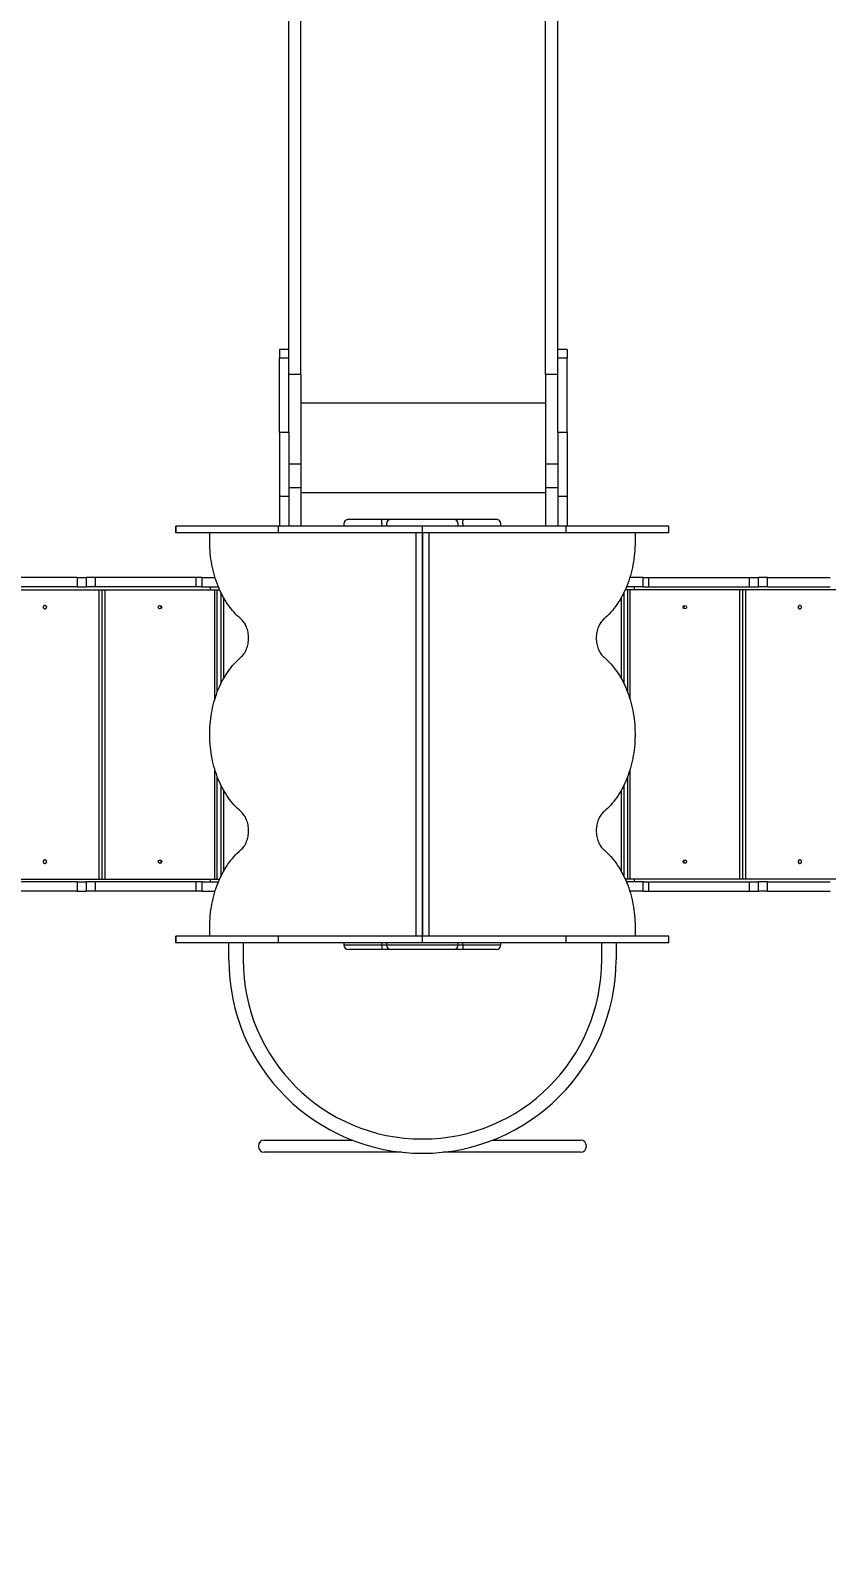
# Model space of a CAD drawing. Header units: millimetres. Extents: x -8113 to 7554, y -5964 to 7452.
# Drawn here: x -560 to 1215, y 543 to 3963 of the extents above; entities that cross this region are included whole.
import ezdxf

# ---------------------------------------------------------------- set-up
doc = ezdxf.new("R2010")
doc.units = ezdxf.units.MM
for name, color, linetype in [('DIKOM_ОБЪЕКТ', 7, 'Continuous'), ('DIKOM_РАЗМЕР_ЗОНА', 7, 'Continuous'), ('DIKOM_РАЗМЕР_ОБЪЕКТА', 7, 'Continuous')]:
    doc.layers.add(name, color=color, linetype=linetype)
doc.styles.add('style1', font='arial.ttf', dxfattribs={"width": 0.8})
doc.dimstyles.new('1-50', dxfattribs={"dimtxt": 300, "dimasz": 200, "dimexe": 100, "dimexo": 0, "dimgap": 100, "dimtad": 1, "dimtxsty": 'style1', "dimcen": 200, "dimclrd": 7, "dimclre": 7, "dimclrt": 7, "dimadec": 1, "dimazin": 2, "dimtfac": 1, "dimtmove": 0, "dimatfit": 2, "dimfxl": 0, "dimlwd": 25, "dimlwe": 18, "dimarcsym": 0})

# ---------------------------------------------------------------- blocks, each defined once
blk = doc.blocks.new('*D0')
at = {"layer": 'Defpoints', "color": 0, "transparency": 16777216}
for p in [(6054.1, 1970.8), (-4445.9, 381.6), (6054.1, -5178.4)]:
    blk.add_point(p, dxfattribs=at)
at = {"layer": 'DIKOM_РАЗМЕР_ОБЪЕКТА', "color": 7, "lineweight": 18, "transparency": 16777216}
for p, q in [((6054.1, 1970.8), (6054.1, -5278.4)), ((-4445.9, 381.6), (-4445.9, -5278.4))]:
    blk.add_line(p, q, dxfattribs=at)
at = {"layer": 'DIKOM_РАЗМЕР_ОБЪЕКТА', "color": 7, "lineweight": 25, "transparency": 16777216}
blk.add_line((-4245.9, -5178.4), (5854.1, -5178.4), dxfattribs=at)
at = {"layer": 'DIKOM_РАЗМЕР_ОБЪЕКТА', "color": 7, "transparency": 16777216}
for points in [[(-4245.9, -5145), (-4245.9, -5211.7), (-4445.9, -5178.4)], [(5854.1, -5145), (5854.1, -5211.7), (6054.1, -5178.4)]]:
    blk.add_solid(points, dxfattribs=at)
at = {"layer": 'DIKOM_РАЗМЕР_ОБЪЕКТА', "color": 7, "transparency": 16777216, "insert": (804.1, -4925.2), "char_height": 300, "attachment_point": 5, "style": 'style1'}
blk.add_mtext('10500', dxfattribs=at)
blk = doc.blocks.new('*D1')
at = {"layer": 'Defpoints', "color": 0, "transparency": 16777216}
for p in [(1.1, 5452.2), (-6929.6, -2947.8), (-2475.9, -2947.8)]:
    blk.add_point(p, dxfattribs=at)
at = {"layer": 'DIKOM_РАЗМЕР_ОБЪЕКТА', "color": 7, "lineweight": 18, "transparency": 16777216}
for p, q in [((1.1, 5452.2), (-7029.6, 5452.2)), ((-2475.9, -2947.8), (-7029.6, -2947.8))]:
    blk.add_line(p, q, dxfattribs=at)
at = {"layer": 'DIKOM_РАЗМЕР_ОБЪЕКТА', "color": 7, "lineweight": 25, "transparency": 16777216}
blk.add_line((-6929.6, 5252.2), (-6929.6, -2747.8), dxfattribs=at)
at = {"layer": 'DIKOM_РАЗМЕР_ОБЪЕКТА', "color": 7, "transparency": 16777216}
for points in [[(-6963, 5252.2), (-6896.3, 5252.2), (-6929.6, 5452.2)], [(-6963, -2747.8), (-6896.3, -2747.8), (-6929.6, -2947.8)]]:
    blk.add_solid(points, dxfattribs=at)
at = {"layer": 'DIKOM_РАЗМЕР_ОБЪЕКТА', "color": 7, "transparency": 16777216, "insert": (-7182.8, 1252.2), "char_height": 300, "attachment_point": 5, "rotation": 90, "style": 'style1'}
blk.add_mtext('8400', dxfattribs=at)
blk = doc.blocks.new('*D2')
at = {"layer": 'Defpoints', "color": 0, "transparency": 16777216}
for p in [(7554.1, 1504.9), (-6445.9, -5.3), (7554.1, -5864.3)]:
    blk.add_point(p, dxfattribs=at)
at = {"layer": 'DIKOM_РАЗМЕР_ЗОНА', "color": 7, "lineweight": 18, "transparency": 16777216}
for p, q in [((7554.1, 1504.9), (7554.1, -5964.3)), ((-6445.9, -5.3), (-6445.9, -5964.3))]:
    blk.add_line(p, q, dxfattribs=at)
at = {"layer": 'DIKOM_РАЗМЕР_ЗОНА', "color": 7, "lineweight": 25, "transparency": 16777216}
blk.add_line((-6245.9, -5864.3), (7354.1, -5864.3), dxfattribs=at)
at = {"layer": 'DIKOM_РАЗМЕР_ЗОНА', "color": 7, "transparency": 16777216}
for points in [[(-6245.9, -5830.9), (-6245.9, -5897.6), (-6445.9, -5864.3)], [(7354.1, -5830.9), (7354.1, -5897.6), (7554.1, -5864.3)]]:
    blk.add_solid(points, dxfattribs=at)
at = {"layer": 'DIKOM_РАЗМЕР_ЗОНА', "color": 7, "transparency": 16777216, "insert": (554.1, -5611.1), "char_height": 300, "attachment_point": 5, "style": 'style1'}
blk.add_mtext('14000', dxfattribs=at)
blk = doc.blocks.new('*D3')
at = {"layer": 'Defpoints', "color": 0, "transparency": 16777216}
for p in [(316.1, 7452.2), (-7663, -4447.8), (-3035.9, -4447.8)]:
    blk.add_point(p, dxfattribs=at)
at = {"layer": 'DIKOM_РАЗМЕР_ЗОНА', "color": 7, "lineweight": 18, "transparency": 16777216}
for p, q in [((316.1, 7452.2), (-7763, 7452.2)), ((-3035.9, -4447.8), (-7763, -4447.8))]:
    blk.add_line(p, q, dxfattribs=at)
at = {"layer": 'DIKOM_РАЗМЕР_ЗОНА', "color": 7, "lineweight": 25, "transparency": 16777216}
blk.add_line((-7663, 7252.2), (-7663, -4247.8), dxfattribs=at)
at = {"layer": 'DIKOM_РАЗМЕР_ЗОНА', "color": 7, "transparency": 16777216}
for points in [[(-7696.3, 7252.2), (-7629.7, 7252.2), (-7663, 7452.2)], [(-7696.3, -4247.8), (-7629.7, -4247.8), (-7663, -4447.8)]]:
    blk.add_solid(points, dxfattribs=at)
at = {"layer": 'DIKOM_РАЗМЕР_ЗОНА', "color": 7, "transparency": 16777216, "insert": (-7916.2, 1502.2), "char_height": 300, "attachment_point": 5, "rotation": 90, "style": 'style1'}
blk.add_mtext('11900', dxfattribs=at)

msp = doc.modelspace()

# ---------------------------------------------------------------- linework, layer by layer
at = {"layer": 'DIKOM_ОБЪЕКТ', "color": 7, "linetype": 'Continuous', "lineweight": 15}
for p, q in [((16.08, 3232.753), (16.08, 4836.09)), ((43.08, 3196.017), (43.08, 4836.09)), ((589.08, 3196.017), (589.08, 4836.09)), ((616.08, 3232.753), (616.08, 4836.09)), ((16.08, 3251.614), (-4.92, 3251.614)), ((-4.92, 3251.614), (-4.92, 3232.753)), ((637.08, 3251.614), (616.08, 3251.614)), ((637.08, 3251.614), (637.08, 3232.753)), ((16.08, 3232.753), (-4.92, 3232.753)), ((-4.92, 3066.619), (-4.92, 3232.753)), ((16.08, 3066.619), (16.08, 3232.753)), ((637.08, 3232.753), (616.08, 3232.753)), ((616.08, 3066.619), (616.08, 3232.753)), ((637.08, 3066.619), (637.08, 3232.753)), ((43.08, 3196.017), (16.08, 3196.017)), ((43.08, 3196.017), (43.08, 2995.472)), ((616.08, 3196.017), (589.08, 3196.017)), ((589.08, 3196.017), (589.08, 2995.472)), ((43.08, 3133.037), (589.08, 3133.037)), ((16.08, 3066.619), (-4.92, 3066.619)), ((-4.92, 3066.619), (-4.92, 2923.87)), ((16.08, 3066.619), (16.08, 2923.87)), ((637.08, 3066.619), (616.08, 3066.619)), ((616.08, 3066.619), (616.08, 2923.87)), ((637.08, 3066.619), (637.08, 2923.87)), ((43.08, 2995.472), (16.08, 2995.472)), ((43.08, 2995.472), (43.08, 2942.707)), ((616.08, 2995.472), (589.08, 2995.472)), ((589.08, 2995.472), (589.08, 2942.707)), ((43.08, 2942.707), (16.08, 2942.707)), ((43.08, 2942.707), (43.08, 2857.707)), ((616.08, 2942.707), (589.08, 2942.707)), ((589.08, 2942.707), (589.08, 2857.707)), ((16.08, 2923.87), (-4.92, 2923.87)), ((-4.92, 2923.87), (-4.92, 2857.707)), ((16.08, 2923.87), (16.08, 2857.707)), ((43.08, 2932.492), (589.08, 2932.492)), ((637.08, 2923.87), (616.08, 2923.87)), ((616.08, 2923.87), (616.08, 2857.707)), ((637.08, 2923.87), (637.08, 2857.707)), ((-235.828, 2857.707), (-235.828, 2842.707)), ((-235.826, 2857.707), (-235.828, 2857.707)), ((-235.826, 2842.707), (-235.828, 2842.707)), ((-235.826, 2842.707), (-235.826, 2857.707)), ((-6.728, 2857.707), (-235.826, 2857.707)), ((-6.728, 2842.707), (-235.826, 2842.707)), ((-160.389, 2822.707), (-160.389, 2842.707)), ((-6.728, 2842.707), (-6.728, 2857.707)), ((314.08, 2857.707), (-6.728, 2857.707)), ((314.08, 2842.707), (-6.728, 2842.707)), ((139.08, 2862.707), (139.08, 2857.707)), ((149.08, 2872.707), (223.083, 2872.707)), ((223.083, 2872.707), (244.227, 2872.707)), ((223.655, 2862.707), (223.655, 2857.707)), ((234.08, 2862.707), (234.08, 2857.707)), ((244.08, 2872.707), (384.08, 2872.707)), ((244.08, 2872.707), (244.195, 2872.707)), ((244.195, 2872.707), (244.227, 2872.707)), ((299.231, 2842.707), (299.231, 1942.707)), ((314.08, 2842.707), (314.08, 2857.707)), ((634.888, 2857.707), (314.08, 2857.707)), ((314.08, 1942.707), (314.08, 2842.707)), ((314.08, 2842.707), (314.08, 1942.707)), ((634.888, 2842.707), (314.08, 2842.707)), ((328.929, 1942.707), (328.929, 2842.707)), ((383.933, 2872.707), (405.077, 2872.707)), ((383.933, 2872.707), (383.965, 2872.707)), ((383.965, 2872.707), (384.08, 2872.707)), ((394.08, 2857.707), (394.08, 2862.707)), ((404.505, 2862.707), (404.505, 2857.707)), ((405.077, 2872.707), (479.08, 2872.707)), ((489.08, 2857.707), (489.08, 2862.707)), ((634.888, 2842.707), (634.888, 2857.707)), ((863.986, 2857.707), (634.888, 2857.707)), ((863.986, 2842.707), (634.888, 2842.707)), ((788.549, 2842.707), (788.549, 2822.707)), ((863.986, 2842.707), (863.986, 2857.707)), ((863.987, 2857.707), (863.986, 2857.707)), ((863.987, 2842.707), (863.986, 2842.707)), ((863.987, 2842.707), (863.987, 2857.707)), ((-455.92, 2742.707), (-595.92, 2742.707)), ((-455.92, 2742.707), (-455.92, 2721.707)), ((-455.92, 2742.707), (-435.92, 2742.707)), ((-435.92, 2742.707), (-435.92, 2721.707)), ((-435.92, 2742.707), (-435.92, 2721.707)), ((-415.92, 2742.707), (-435.92, 2742.707)), ((-415.92, 2742.707), (-415.92, 2721.707)), ((-191.436, 2742.707), (-415.92, 2742.707)), ((-191.436, 2742.707), (-191.436, 2721.707)), ((-178.208, 2742.707), (-191.436, 2742.707)), ((-178.208, 2742.707), (-178.208, 2721.707)), ((-178.208, 2742.707), (-148.582, 2742.707)), ((806.368, 2742.707), (776.742, 2742.707)), ((806.368, 2721.707), (806.368, 2742.707)), ((806.368, 2742.707), (819.596, 2742.707)), ((819.596, 2721.707), (819.596, 2742.707)), ((819.596, 2742.707), (1044.08, 2742.707)), ((1044.08, 2721.707), (1044.08, 2742.707)), ((1044.08, 2742.707), (1064.08, 2742.707)), ((1064.08, 2721.707), (1064.08, 2742.707)), ((1084.08, 2742.707), (1064.08, 2742.707)), ((1064.08, 2721.707), (1064.08, 2742.707)), ((1084.08, 2721.707), (1084.08, 2742.707)), ((1084.08, 2742.707), (1224.08, 2742.707)), ((-1620.92, 2715.707), (-159.222, 2715.707)), ((-455.92, 2721.707), (-595.92, 2721.707)), ((-455.92, 2721.707), (-435.92, 2721.707)), ((-415.92, 2721.707), (-435.92, 2721.707)), ((-191.436, 2721.707), (-415.92, 2721.707)), ((-406.871, 2069.707), (-406.871, 2715.707)), ((-400.328, 2069.707), (-400.328, 2715.707)), ((-394.144, 2715.707), (-394.144, 2069.707)), ((-178.208, 2721.707), (-191.436, 2721.707)), ((-178.208, 2721.707), (-141.031, 2721.707)), ((-159.222, 2721.707), (-159.222, 2715.707)), ((-159.222, 2715.707), (-138.447, 2715.707)), ((-148.674, 2472.408), (-148.674, 2715.707)), ((-143.558, 2487.336), (-143.558, 2715.707)), ((-135.92, 2710.261), (-135.92, 2505.154)), ((764.08, 2505.154), (764.08, 2710.261)), ((787.382, 2715.707), (766.607, 2715.707)), ((806.368, 2721.707), (769.191, 2721.707)), ((771.717, 2715.707), (771.717, 2487.336)), ((776.834, 2715.707), (776.834, 2472.408)), ((787.382, 2715.707), (787.382, 2721.707)), ((2249.08, 2715.707), (787.382, 2715.707)), ((806.368, 2721.707), (819.596, 2721.707)), ((819.596, 2721.707), (1044.08, 2721.707)), ((1022.304, 2069.707), (1022.304, 2715.707)), ((1028.488, 2715.707), (1028.488, 2069.707)), ((1035.031, 2715.707), (1035.031, 2069.707)), ((1044.08, 2721.707), (1064.08, 2721.707)), ((1084.08, 2721.707), (1064.08, 2721.707)), ((1084.08, 2721.707), (1224.08, 2721.707)), ((-129.92, 2698.695), (-129.92, 2516.719)), ((758.08, 2516.719), (758.08, 2698.695)), ((-148.674, 2069.707), (-148.674, 2313.006)), ((-143.558, 2069.707), (-143.558, 2298.079)), ((771.717, 2298.079), (771.717, 2069.707)), ((776.834, 2313.006), (776.834, 2069.707)), ((-135.92, 2280.261), (-135.92, 2075.154)), ((-129.92, 2268.695), (-129.92, 2086.719)), ((758.08, 2086.719), (758.08, 2268.695)), ((764.08, 2075.154), (764.08, 2280.261)), ((-1620.92, 2069.707), (-159.222, 2069.707)), ((-455.92, 2063.707), (-595.92, 2063.707)), ((-455.92, 2063.707), (-455.92, 2042.707)), ((-455.92, 2063.707), (-435.92, 2063.707)), ((-435.92, 2063.707), (-435.92, 2042.707)), ((-435.92, 2063.707), (-435.92, 2042.707)), ((-415.92, 2063.707), (-435.92, 2063.707)), ((-415.92, 2063.707), (-415.92, 2042.707)), ((-191.436, 2063.707), (-415.92, 2063.707)), ((-191.436, 2063.707), (-191.436, 2042.707)), ((-178.208, 2063.707), (-191.436, 2063.707)), ((-178.208, 2063.707), (-178.208, 2042.707)), ((-178.208, 2063.707), (-141.031, 2063.707)), ((-159.222, 2069.707), (-138.447, 2069.707)), ((-159.222, 2069.707), (-159.222, 2063.707)), ((787.382, 2069.707), (766.607, 2069.707)), ((806.368, 2063.707), (769.191, 2063.707)), ((2249.08, 2069.707), (787.382, 2069.707)), ((787.382, 2063.707), (787.382, 2069.707)), ((806.368, 2042.707), (806.368, 2063.707)), ((806.368, 2063.707), (819.596, 2063.707)), ((819.596, 2042.707), (819.596, 2063.707)), ((819.596, 2063.707), (1044.08, 2063.707)), ((1044.08, 2042.707), (1044.08, 2063.707)), ((1044.08, 2063.707), (1064.08, 2063.707)), ((1064.08, 2042.707), (1064.08, 2063.707)), ((1084.08, 2063.707), (1064.08, 2063.707)), ((1064.08, 2042.707), (1064.08, 2063.707)), ((1084.08, 2042.707), (1084.08, 2063.707)), ((1084.08, 2063.707), (1224.08, 2063.707)), ((-455.92, 2042.707), (-595.92, 2042.707)), ((-455.92, 2042.707), (-435.92, 2042.707)), ((-415.92, 2042.707), (-435.92, 2042.707)), ((-191.436, 2042.707), (-415.92, 2042.707)), ((-178.208, 2042.707), (-191.436, 2042.707)), ((-178.208, 2042.707), (-148.582, 2042.707)), ((806.368, 2042.707), (776.742, 2042.707)), ((806.368, 2042.707), (819.596, 2042.707)), ((819.596, 2042.707), (1044.08, 2042.707)), ((1044.08, 2042.707), (1064.08, 2042.707)), ((1084.08, 2042.707), (1064.08, 2042.707)), ((1084.08, 2042.707), (1224.08, 2042.707)), ((-160.389, 1942.707), (-160.389, 1962.707)), ((788.549, 1962.707), (788.549, 1942.707)), ((-235.828, 1942.707), (-235.828, 1927.707)), ((-235.826, 1942.707), (-235.828, 1942.707)), ((-235.826, 1927.707), (-235.828, 1927.707)), ((-235.826, 1927.707), (-235.826, 1942.707)), ((-6.728, 1942.707), (-235.826, 1942.707)), ((-6.728, 1927.707), (-235.826, 1927.707)), ((-117.92, 1889.707), (-117.92, 1927.707)), ((-85.92, 1927.707), (-85.92, 1889.707)), ((-6.728, 1927.707), (-6.728, 1942.707)), ((314.08, 1942.707), (-6.728, 1942.707)), ((314.08, 1927.707), (-6.728, 1927.707)), ((139.08, 1927.707), (139.08, 1922.707)), ((139.08, 1922.707), (223.655, 1922.707)), ((223.655, 1922.707), (223.655, 1927.707)), ((223.655, 1922.707), (234.08, 1922.707)), ((234.08, 1927.707), (234.08, 1922.707)), ((234.08, 1922.707), (394.08, 1922.707)), ((314.08, 1927.707), (314.08, 1942.707)), ((634.888, 1942.707), (314.08, 1942.707)), ((634.888, 1927.707), (314.08, 1927.707)), ((394.08, 1922.707), (394.08, 1927.707)), ((394.08, 1922.707), (404.505, 1922.707)), ((404.505, 1922.707), (404.505, 1927.707)), ((404.505, 1922.707), (489.08, 1922.707)), ((489.08, 1922.707), (489.08, 1927.707)), ((634.888, 1927.707), (634.888, 1942.707)), ((863.986, 1942.707), (634.888, 1942.707)), ((863.986, 1927.707), (634.888, 1927.707)), ((714.08, 1889.707), (714.08, 1927.707)), ((746.08, 1927.707), (746.08, 1889.707)), ((863.986, 1927.707), (863.986, 1942.707)), ((863.987, 1942.707), (863.986, 1942.707)), ((863.987, 1927.707), (863.986, 1927.707)), ((863.987, 1927.707), (863.987, 1942.707)), ((223.083, 1912.707), (149.08, 1912.707)), ((244.227, 1912.707), (223.083, 1912.707)), ((384.08, 1912.707), (244.08, 1912.707)), ((244.195, 1912.707), (244.08, 1912.707)), ((244.227, 1912.707), (244.195, 1912.707)), ((405.077, 1912.707), (383.933, 1912.707)), ((383.965, 1912.707), (383.933, 1912.707)), ((384.08, 1912.707), (383.965, 1912.707)), ((479.08, 1912.707), (405.077, 1912.707)), ((-51.92, 1474.207), (-51.92, 1473.207)), ((-38.92, 1487.207), (100.08, 1487.207)), ((-37.92, 1487.207), (100.08, 1487.207)), ((100.08, 1487.207), (157.179, 1487.207)), ((100.08, 1487.207), (157.179, 1487.207)), ((470.981, 1487.207), (528.08, 1487.207)), ((470.981, 1487.207), (528.08, 1487.207)), ((528.08, 1487.207), (667.08, 1487.207)), ((528.08, 1487.207), (666.08, 1487.207)), ((680.08, 1473.207), (680.08, 1474.207)), ((100.08, 1460.207), (-38.92, 1460.207)), ((100.08, 1460.207), (-37.92, 1460.207)), ((267.671, 1460.207), (100.08, 1460.207)), ((267.671, 1460.207), (100.08, 1460.207)), ((528.08, 1460.207), (360.489, 1460.207)), ((528.08, 1460.207), (360.489, 1460.207)), ((667.08, 1460.207), (528.08, 1460.207)), ((666.08, 1460.207), (528.08, 1460.207))]:
    msp.add_line(p, q, dxfattribs=at)
at = {"layer": 'DIKOM_ОБЪЕКТ', "color": 7, "linetype": 'Continuous', "lineweight": 15, "flags": 128}
for points in [[(223.655, 2862.707), (223.65, 2864.131), (223.632, 2865.525), (223.604, 2866.862), (223.565, 2868.114), (223.516, 2869.256), (223.458, 2870.265), (223.393, 2871.12), (223.321, 2871.804), (223.245, 2872.302), (223.165, 2872.606), (223.083, 2872.707)], [(404.505, 2862.707), (404.51, 2864.131), (404.528, 2865.525), (404.556, 2866.862), (404.595, 2868.114), (404.644, 2869.256), (404.702, 2870.265), (404.767, 2871.12), (404.839, 2871.804), (404.915, 2872.302), (404.995, 2872.606), (405.077, 2872.707)], [(-91.134, 2650.707), (-95.03, 2654.099), (-98.847, 2657.666), (-102.58, 2661.407), (-106.226, 2665.316), (-109.78, 2669.39), (-113.239, 2673.624), (-116.6, 2678.015), (-119.858, 2682.557), (-123.011, 2687.245), (-126.054, 2692.076), (-128.986, 2697.043), (-131.803, 2702.141), (-134.502, 2707.366), (-137.079, 2712.712), (-139.534, 2718.172), (-141.862, 2723.742), (-144.061, 2729.416), (-146.129, 2735.187), (-148.064, 2741.05), (-149.864, 2746.998), (-151.528, 2753.025), (-153.052, 2759.126), (-154.436, 2765.293), (-155.678, 2771.52), (-156.777, 2777.801), (-157.733, 2784.128), (-158.542, 2790.496), (-159.206, 2796.898), (-159.723, 2803.327), (-160.093, 2809.776), (-160.315, 2816.238), (-160.389, 2822.707)], [(788.549, 2822.707), (788.475, 2816.238), (788.253, 2809.776), (787.883, 2803.327), (787.366, 2796.898), (786.703, 2790.496), (785.893, 2784.128), (784.938, 2777.801), (783.838, 2771.52), (782.596, 2765.293), (781.212, 2759.126), (779.688, 2753.025), (778.024, 2746.998), (776.224, 2741.05), (774.289, 2735.187), (772.22, 2729.416), (770.021, 2723.742), (767.693, 2718.172), (765.239, 2712.712), (762.662, 2707.366), (759.963, 2702.141), (757.146, 2697.043), (754.215, 2692.076), (751.171, 2687.245), (748.018, 2682.557), (744.759, 2678.015), (741.399, 2673.624), (737.94, 2669.39), (734.385, 2665.316), (730.74, 2661.407), (727.007, 2657.666), (723.19, 2654.099), (719.294, 2650.707)], [(-528.145, 2672.707), (-527.282, 2672.808), (-526.462, 2673.104), (-525.725, 2673.58), (-525.111, 2674.213), (-524.649, 2674.972), (-524.362, 2675.817), (-524.264, 2676.707), (-524.362, 2677.597), (-524.649, 2678.443), (-525.111, 2679.201), (-525.725, 2679.835), (-526.462, 2680.311), (-527.282, 2680.607), (-528.145, 2680.707), (-529.009, 2680.607), (-529.829, 2680.311), (-530.565, 2679.835), (-531.18, 2679.201), (-531.642, 2678.443), (-531.929, 2677.597), (-532.026, 2676.707), (-531.929, 2675.817), (-531.642, 2674.972), (-531.18, 2674.213), (-530.565, 2673.58), (-529.829, 2673.104), (-529.009, 2672.808), (-528.145, 2672.707)], [(1156.305, 2680.707), (1155.442, 2680.607), (1154.621, 2680.311), (1153.886, 2679.835), (1153.271, 2679.201), (1152.809, 2678.443), (1152.522, 2677.597), (1152.424, 2676.707), (1152.522, 2675.817), (1152.809, 2674.972), (1153.271, 2674.213), (1153.886, 2673.58), (1154.621, 2673.104), (1155.442, 2672.808), (1156.305, 2672.707), (1157.169, 2672.808), (1157.989, 2673.104), (1158.725, 2673.58), (1159.339, 2674.213), (1159.802, 2674.972), (1160.089, 2675.817), (1160.186, 2676.707), (1160.089, 2677.597), (1159.802, 2678.443), (1159.339, 2679.201), (1158.725, 2679.835), (1157.989, 2680.311), (1157.169, 2680.607), (1156.305, 2680.707)], [(-91.134, 2564.707), (-89.205, 2566.447), (-87.361, 2568.36), (-85.608, 2570.437), (-83.953, 2572.67), (-82.404, 2575.049), (-80.967, 2577.566), (-79.647, 2580.208), (-78.452, 2582.966), (-77.385, 2585.827), (-76.451, 2588.78), (-75.654, 2591.812), (-74.998, 2594.911), (-74.484, 2598.063), (-74.116, 2601.255), (-73.894, 2604.474), (-73.82, 2607.707), (-73.894, 2610.94), (-74.116, 2614.16), (-74.484, 2617.352), (-74.998, 2620.504), (-75.654, 2623.603), (-76.451, 2626.635), (-77.385, 2629.588), (-78.452, 2632.449), (-79.647, 2635.206), (-80.967, 2637.849), (-82.404, 2640.365), (-83.953, 2642.745), (-85.608, 2644.978), (-87.361, 2647.055), (-89.205, 2648.968), (-91.134, 2650.707)], [(719.294, 2650.707), (717.366, 2648.968), (715.521, 2647.055), (713.767, 2644.978), (712.113, 2642.745), (710.564, 2640.365), (709.126, 2637.849), (707.807, 2635.206), (706.612, 2632.449), (705.545, 2629.588), (704.611, 2626.635), (703.814, 2623.603), (703.158, 2620.504), (702.644, 2617.352), (702.276, 2614.16), (702.054, 2610.94), (701.98, 2607.707), (702.054, 2604.474), (702.276, 2601.255), (702.644, 2598.063), (703.158, 2594.911), (703.814, 2591.812), (704.611, 2588.78), (705.545, 2585.827), (706.612, 2582.966), (707.807, 2580.208), (709.126, 2577.566), (710.564, 2575.049), (712.113, 2572.67), (713.767, 2570.437), (715.521, 2568.36), (717.366, 2566.447), (719.294, 2564.707)], [(-91.134, 2220.707), (-94.971, 2224.045), (-98.731, 2227.554), (-102.409, 2231.23), (-106.004, 2235.071), (-109.51, 2239.071), (-112.924, 2243.227), (-116.243, 2247.535), (-119.463, 2251.99), (-122.581, 2256.588), (-125.593, 2261.324), (-128.498, 2266.193), (-131.292, 2271.19), (-133.971, 2276.311), (-136.534, 2281.55), (-138.978, 2286.902), (-141.3, 2292.361), (-143.498, 2297.922), (-145.569, 2303.579), (-147.513, 2309.327), (-149.325, 2315.159), (-151.005, 2321.07), (-152.552, 2327.053), (-153.962, 2333.103), (-155.236, 2339.214), (-156.372, 2345.379), (-157.368, 2351.592), (-158.224, 2357.846), (-158.938, 2364.136), (-159.511, 2370.455), (-159.94, 2376.797), (-160.227, 2383.155), (-160.371, 2389.522), (-160.371, 2395.893), (-160.227, 2402.26), (-159.94, 2408.618), (-159.511, 2414.959), (-158.938, 2421.278), (-158.224, 2427.568), (-157.368, 2433.823), (-156.372, 2440.036), (-155.236, 2446.201), (-153.962, 2452.311), (-152.552, 2458.361), (-151.005, 2464.345), (-149.325, 2470.256), (-147.513, 2476.088), (-145.569, 2481.835), (-143.498, 2487.493), (-141.3, 2493.054), (-138.978, 2498.513), (-136.534, 2503.864), (-133.971, 2509.103), (-131.292, 2514.224), (-128.498, 2519.222), (-125.593, 2524.091), (-122.581, 2528.827), (-119.463, 2533.425), (-116.243, 2537.88), (-112.924, 2542.188), (-109.51, 2546.344), (-106.004, 2550.344), (-102.409, 2554.184), (-98.731, 2557.861), (-94.971, 2561.37), (-91.134, 2564.707)], [(719.294, 2564.707), (723.131, 2561.37), (726.89, 2557.861), (730.569, 2554.184), (734.164, 2550.344), (737.67, 2546.344), (741.084, 2542.188), (744.403, 2537.88), (747.622, 2533.425), (750.741, 2528.827), (753.754, 2524.091), (756.658, 2519.222), (759.452, 2514.224), (762.132, 2509.103), (764.695, 2503.864), (767.138, 2498.513), (769.46, 2493.054), (771.658, 2487.493), (773.729, 2481.835), (775.672, 2476.088), (777.485, 2470.256), (779.165, 2464.345), (780.712, 2458.361), (782.122, 2452.311), (783.396, 2446.201), (784.532, 2440.036), (785.528, 2433.823), (786.384, 2427.568), (787.098, 2421.278), (787.67, 2414.959), (788.1, 2408.618), (788.387, 2402.26), (788.531, 2395.893), (788.531, 2389.522), (788.387, 2383.155), (788.1, 2376.797), (787.67, 2370.455), (787.098, 2364.136), (786.384, 2357.846), (785.528, 2351.592), (784.532, 2345.379), (783.396, 2339.214), (782.122, 2333.103), (780.712, 2327.053), (779.165, 2321.07), (777.485, 2315.159), (775.672, 2309.327), (773.729, 2303.579), (771.658, 2297.922), (769.46, 2292.361), (767.138, 2286.902), (764.695, 2281.55), (762.132, 2276.311), (759.452, 2271.19), (756.658, 2266.193), (753.754, 2261.324), (750.741, 2256.588), (747.622, 2251.99), (744.403, 2247.535), (741.084, 2243.227), (737.67, 2239.071), (734.164, 2235.071), (730.569, 2231.23), (726.89, 2227.554), (723.131, 2224.045), (719.294, 2220.707)], [(-91.134, 2134.707), (-89.205, 2136.447), (-87.361, 2138.36), (-85.608, 2140.437), (-83.953, 2142.67), (-82.404, 2145.049), (-80.967, 2147.566), (-79.647, 2150.208), (-78.452, 2152.966), (-77.385, 2155.827), (-76.451, 2158.78), (-75.654, 2161.812), (-74.998, 2164.91), (-74.484, 2168.063), (-74.116, 2171.255), (-73.894, 2174.474), (-73.82, 2177.707), (-73.894, 2180.94), (-74.116, 2184.16), (-74.484, 2187.352), (-74.998, 2190.504), (-75.654, 2193.603), (-76.451, 2196.635), (-77.385, 2199.588), (-78.452, 2202.449), (-79.647, 2205.206), (-80.967, 2207.849), (-82.404, 2210.365), (-83.953, 2212.745), (-85.608, 2214.978), (-87.361, 2217.055), (-89.205, 2218.968), (-91.134, 2220.707)], [(719.294, 2220.707), (717.366, 2218.968), (715.521, 2217.055), (713.767, 2214.978), (712.113, 2212.745), (710.564, 2210.365), (709.126, 2207.849), (707.807, 2205.206), (706.612, 2202.449), (705.545, 2199.588), (704.611, 2196.635), (703.814, 2193.603), (703.158, 2190.504), (702.644, 2187.352), (702.276, 2184.16), (702.054, 2180.94), (701.98, 2177.707), (702.054, 2174.474), (702.276, 2171.255), (702.644, 2168.063), (703.158, 2164.91), (703.814, 2161.812), (704.611, 2158.78), (705.545, 2155.827), (706.612, 2152.966), (707.807, 2150.208), (709.126, 2147.566), (710.564, 2145.049), (712.113, 2142.67), (713.767, 2140.437), (715.521, 2138.36), (717.366, 2136.447), (719.294, 2134.707)], [(-160.389, 1962.707), (-160.315, 1969.177), (-160.093, 1975.639), (-159.723, 1982.088), (-159.206, 1988.517), (-158.542, 1994.919), (-157.733, 2001.287), (-156.777, 2007.614), (-155.678, 2013.895), (-154.436, 2020.122), (-153.052, 2026.289), (-151.528, 2032.389), (-149.864, 2038.417), (-148.064, 2044.365), (-146.129, 2050.228), (-144.061, 2055.999), (-141.862, 2061.673), (-139.534, 2067.243), (-137.079, 2072.703), (-134.502, 2078.049), (-131.803, 2083.273), (-128.986, 2088.372), (-126.054, 2093.339), (-123.011, 2098.169), (-119.858, 2102.858), (-116.6, 2107.4), (-113.239, 2111.79), (-109.78, 2116.025), (-106.226, 2120.099), (-102.58, 2124.008), (-98.847, 2127.748), (-95.03, 2131.316), (-91.134, 2134.707)], [(719.294, 2134.707), (723.19, 2131.316), (727.007, 2127.748), (730.74, 2124.008), (734.385, 2120.099), (737.94, 2116.025), (741.399, 2111.79), (744.759, 2107.4), (748.018, 2102.858), (751.171, 2098.169), (754.215, 2093.339), (757.146, 2088.372), (759.963, 2083.273), (762.662, 2078.049), (765.239, 2072.703), (767.693, 2067.243), (770.021, 2061.673), (772.22, 2055.999), (774.289, 2050.228), (776.224, 2044.365), (778.024, 2038.417), (779.688, 2032.389), (781.212, 2026.289), (782.596, 2020.122), (783.838, 2013.895), (784.938, 2007.614), (785.893, 2001.287), (786.703, 1994.919), (787.366, 1988.517), (787.883, 1982.088), (788.253, 1975.639), (788.475, 1969.177), (788.549, 1962.707)], [(-528.145, 2104.707), (-527.282, 2104.808), (-526.462, 2105.103), (-525.725, 2105.58), (-525.111, 2106.213), (-524.649, 2106.972), (-524.362, 2107.817), (-524.264, 2108.707), (-524.362, 2109.598), (-524.649, 2110.443), (-525.111, 2111.201), (-525.725, 2111.835), (-526.462, 2112.311), (-527.282, 2112.607), (-528.145, 2112.707), (-529.009, 2112.607), (-529.829, 2112.311), (-530.565, 2111.835), (-531.18, 2111.201), (-531.642, 2110.443), (-531.929, 2109.598), (-532.026, 2108.707), (-531.929, 2107.817), (-531.642, 2106.972), (-531.18, 2106.213), (-530.565, 2105.58), (-529.829, 2105.103), (-529.009, 2104.808), (-528.145, 2104.707)], [(1156.305, 2112.707), (1155.442, 2112.607), (1154.621, 2112.311), (1153.886, 2111.835), (1153.271, 2111.201), (1152.809, 2110.443), (1152.522, 2109.598), (1152.424, 2108.707), (1152.522, 2107.817), (1152.809, 2106.972), (1153.271, 2106.213), (1153.886, 2105.58), (1154.621, 2105.103), (1155.442, 2104.808), (1156.305, 2104.707), (1157.169, 2104.808), (1157.989, 2105.103), (1158.725, 2105.58), (1159.339, 2106.213), (1159.802, 2106.972), (1160.089, 2107.817), (1160.186, 2108.707), (1160.089, 2109.598), (1159.802, 2110.443), (1159.339, 2111.201), (1158.725, 2111.835), (1157.989, 2112.311), (1157.169, 2112.607), (1156.305, 2112.707)], [(223.655, 1922.707), (223.65, 1921.284), (223.632, 1919.89), (223.604, 1918.553), (223.565, 1917.301), (223.516, 1916.159), (223.458, 1915.15), (223.393, 1914.295), (223.321, 1913.611), (223.245, 1913.112), (223.165, 1912.809), (223.083, 1912.707)], [(404.505, 1922.707), (404.51, 1921.284), (404.528, 1919.89), (404.556, 1918.553), (404.595, 1917.301), (404.644, 1916.159), (404.702, 1915.15), (404.767, 1914.295), (404.839, 1913.611), (404.915, 1913.112), (404.995, 1912.809), (405.077, 1912.707)]]:
    msp.add_lwpolyline(points, dxfattribs=at)
at = {"layer": 'DIKOM_ОБЪЕКТ', "color": 7, "linetype": 'Continuous', "lineweight": 15}
for centre in [(-271.401, 2676.71), (899.561, 2676.704), (-271.401, 2108.71), (899.561, 2108.704)]:
    msp.add_circle(centre, 4.003, dxfattribs=at)
for centre, radius, start, end in [((149.08, 2862.707), 10, 90, 180), ((244.08, 2862.707), 10, 90, 180), ((384.08, 2862.707), 10, 0, 90), ((479.08, 2862.707), 10, 0, 90), ((-521.377, 2676.707), 4.106, 148.39045, 211.60955), ((-520.615, 2676.708), 4.626, 154.357003, 205.642997), ((-266.167, 2676.707), 4.052, 131.49155, 228.50845), ((-265.569, 2676.707), 4.574, 152.127516, 207.872484), ((894.327, 2676.707), 4.051, 311.486281, 48.513719), ((893.726, 2676.708), 4.574, 331.721781, 28.278219), ((1148.773, 2676.707), 4.625, 334.385921, 25.614079), ((1149.537, 2676.707), 4.106, 328.39045, 31.60955), ((-521.377, 2108.707), 4.106, 148.39057, 211.60943), ((-520.612, 2108.708), 4.626, 154.388909, 205.611091), ((-266.167, 2108.707), 4.052, 131.491571, 228.508429), ((-265.569, 2108.707), 4.571, 151.704826, 208.295174), ((894.327, 2108.707), 4.051, 311.486301, 48.513699), ((893.729, 2108.707), 4.574, 332.122196, 27.877804), ((1148.776, 2108.707), 4.625, 334.352915, 25.647085), ((1149.537, 2108.707), 4.106, 328.39057, 31.60943), ((149.08, 1922.707), 10, 180, 270), ((244.08, 1922.707), 10, 180, 270), ((384.08, 1922.707), 10, 270, 0), ((479.08, 1922.707), 10, 270, 0), ((314.08, 1889.707), 432, 180, 0), ((314.08, 1889.707), 400, 180, 0), ((-38.92, 1474.207), 13, 90, 180), ((-38.92, 1473.207), 13, 180, 270), ((667.08, 1474.207), 13, 0, 90), ((667.08, 1473.207), 13, 270, 0)]:
    msp.add_arc(centre, radius, start, end, dxfattribs=at)

# ---------------------------------------------------------------- dimensions: what is measured, and where the dimension line sits
at = {"layer": 'DIKOM_РАЗМЕР_ЗОНА'}
dim = msp.add_linear_dim(base=(-7663.014, -4447.848), p1=(316.08, 7452.152), p2=(-3035.92, -4447.848), angle=90, dimstyle='1-50', dxfattribs=at)
dim.commit()
dim.dimension.update_dxf_attribs({"geometry": '*D3', "text_midpoint": (-7663.014, 1502.152), "dimtype": 160})
dim = msp.add_linear_dim(base=(7554.078, -5864.277), p1=(-6445.92, -5.293), p2=(7554.078, 1504.936), dimstyle='1-50', dxfattribs=at)
dim.commit()
dim.dimension.update_dxf_attribs({"geometry": '*D2', "text_midpoint": (554.079, -5864.277), "dimtype": 160})
at = {"layer": 'DIKOM_РАЗМЕР_ОБЪЕКТА'}
dim = msp.add_linear_dim(base=(-6929.623, -2947.848), p1=(1.08, 5452.152), p2=(-2475.92, -2947.848), angle=90, dimstyle='1-50', dxfattribs=at)
dim.commit()
dim.dimension.update_dxf_attribs({"geometry": '*D1', "text_midpoint": (-6929.623, 1252.152), "dimtype": 160})
dim = msp.add_linear_dim(base=(6054.078, -5178.381), p1=(-4445.92, 381.649), p2=(6054.078, 1970.79), text='10500', dimstyle='1-50', dxfattribs=at)
dim.commit()
dim.dimension.update_dxf_attribs({"geometry": '*D0', "text_midpoint": (804.079, -5178.381), "dimtype": 160})

doc.saveas('drawing.dxf')
